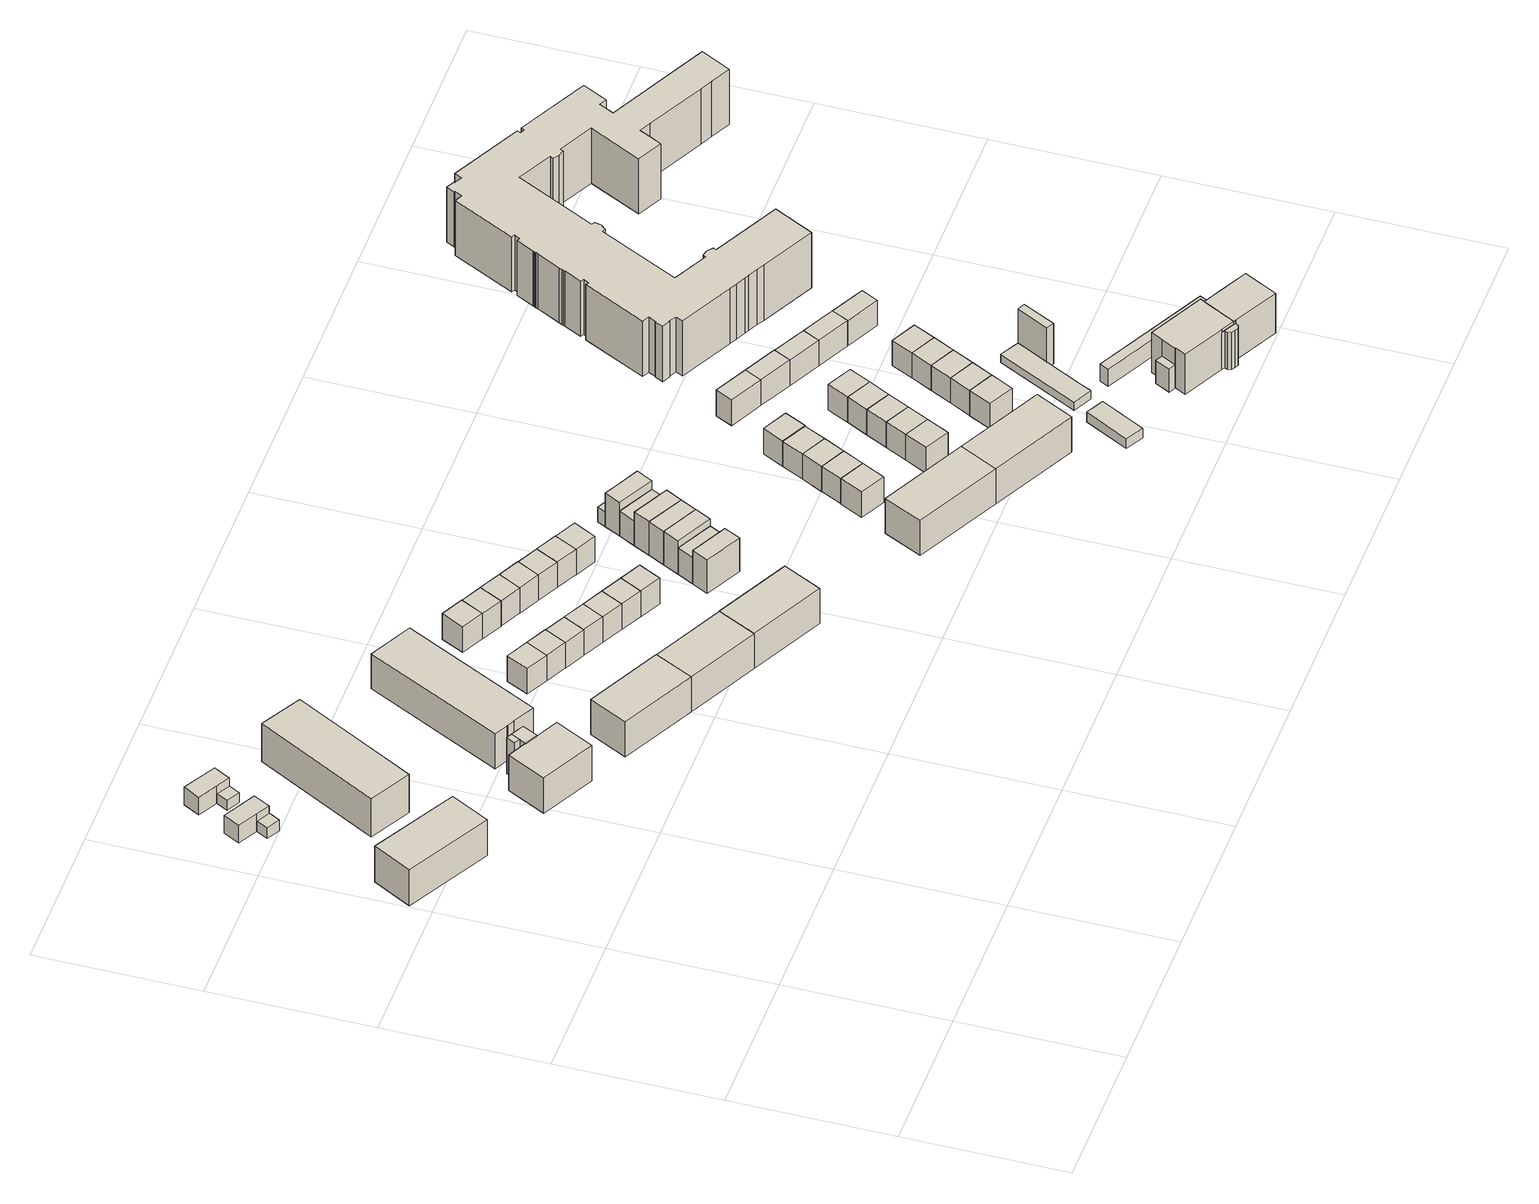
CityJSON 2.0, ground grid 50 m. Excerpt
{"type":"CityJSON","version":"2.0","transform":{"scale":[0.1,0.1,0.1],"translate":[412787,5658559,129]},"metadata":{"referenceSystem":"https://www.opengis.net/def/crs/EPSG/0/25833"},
"CityObjects":{
"building1":{"type":"Building","attributes":{"Dachtyp_tdc":"tdcPolyFlatRoof","Gemeindeschluessel":14612000,"Dachneigung":0,"QualitaetDacherkennung":53,"Geometrietyp2DReferenz":"3000","measuredHeight":13.11,"function":"31001_9998","roofType":"1000"},"geometry":[{"type":"Solid","lod":"1","boundaries":[[[[0,1,2,3]],[[4,5,6,7]],[[3,5,4,0]],[[2,6,5,3]],[[1,7,6,2]],[[0,4,7,1]]]]}]},
"building2":{"type":"Building","attributes":{"Gemeindeschluessel":14612000,"Geometrietyp2DReferenz":"3000","function":"31001_9998","roofType":"9999"},"children":["building2-1","building2-2"]},
"building2-1":{"type":"BuildingPart","attributes":{"Dachtyp_tdc":"tdcPolyFlatRoof","Dachneigung":0,"QualitaetDacherkennung":61,"Geometrietyp2DReferenz":"3000","measuredHeight":6.5,"roofType":"1000"},"parents":["building2"],"geometry":[{"type":"Solid","lod":"1","boundaries":[[[[8,9,10,11,12]],[[13,14,15,16,17]],[[12,14,13,8]],[[11,15,14,12]],[[10,16,15,11]],[[9,17,16,10]],[[8,13,17,9]]]]}]},
"building2-2":{"type":"BuildingPart","attributes":{"Dachtyp_tdc":"tdcPolyFlatRoof","Dachneigung":0,"QualitaetDacherkennung":12,"Geometrietyp2DReferenz":"3000","measuredHeight":3.88,"roofType":"1000"},"parents":["building2"],"geometry":[{"type":"Solid","lod":"1","boundaries":[[[[18,19,20,21]],[[14,22,23,15]],[[21,22,14,18]],[[20,23,22,21]],[[19,15,23,20]],[[18,14,15,19]]]]}]},
"building3":{"type":"Building","attributes":{"Gemeindeschluessel":14612000,"Geometrietyp2DReferenz":"3000","function":"31001_9998","roofType":"9999"},"children":["building3-1","building3-2"]},
"building3-1":{"type":"BuildingPart","attributes":{"Dachtyp_tdc":"tdcPolyFlatRoof","Dachneigung":0,"QualitaetDacherkennung":60,"Geometrietyp2DReferenz":"3000","measuredHeight":6.5,"roofType":"1000"},"parents":["building3"],"geometry":[{"type":"Solid","lod":"1","boundaries":[[[[24,25,26,27,28]],[[29,30,31,32,33]],[[28,30,29,24]],[[27,31,30,28]],[[26,32,31,27]],[[25,33,32,26]],[[24,29,33,25]]]]}]},
"building3-2":{"type":"BuildingPart","attributes":{"Dachtyp_tdc":"tdcPolyFlatRoof","Dachneigung":5.27,"QualitaetDacherkennung":50,"Geometrietyp2DReferenz":"3000","measuredHeight":3.77,"roofType":"2100"},"parents":["building3"],"geometry":[{"type":"Solid","lod":"1","boundaries":[[[[34,35,36,37]],[[38,39,31,30]],[[37,39,38,34]],[[36,31,39,37]],[[35,30,31,36]],[[34,38,30,35]]]]}]},
"building4":{"type":"Building","attributes":{"Dachtyp_tdc":"tdcGableRoof","Gemeindeschluessel":14612000,"Dachneigung":13.76,"QualitaetDacherkennung":7,"Geometrietyp2DReferenz":"3000","measuredHeight":15.7,"function":"31001_9998","roofType":"3100"},"geometry":[{"type":"Solid","lod":"1","boundaries":[[[[40,41,42,43]],[[44,45,46,47]],[[43,45,44,40]],[[42,46,45,43]],[[41,47,46,42]],[[40,44,47,41]]]]}]},
"building5":{"type":"Building","attributes":{"Gemeindeschluessel":14612000,"Geometrietyp2DReferenz":"3000","function":"31001_9998","roofType":"9999"},"children":["building5-1","building5-2","building5-3","building5-4","building5-5"]},
"building5-1":{"type":"BuildingPart","attributes":{"Dachtyp_tdc":"tdcPolyFlatRoof","Dachneigung":0,"QualitaetDacherkennung":54,"Geometrietyp2DReferenz":"3000","measuredHeight":12.86,"roofType":"1000"},"parents":["building5"],"geometry":[{"type":"Solid","lod":"1","boundaries":[[[[48,49,50,51,52,53,54,55]],[[56,57,58,59,60,61,62,63]],[[55,57,56,48]],[[54,58,57,55]],[[53,59,58,54]],[[52,60,59,53]],[[51,61,60,52]],[[50,62,61,51]],[[49,63,62,50]],[[48,56,63,49]]]]}]},
"building5-2":{"type":"BuildingPart","attributes":{"Dachtyp_tdc":"tdcPolyFlatRoof","Dachneigung":0,"QualitaetDacherkennung":60,"Geometrietyp2DReferenz":"3000","measuredHeight":13.35,"roofType":"1000"},"parents":["building5"],"geometry":[{"type":"Solid","lod":"1","boundaries":[[[[64,65,66,67,68,69,70]],[[71,72,73,74,75,76,77]],[[70,72,71,64]],[[69,73,72,70]],[[68,74,73,69]],[[67,75,74,68]],[[66,76,75,67]],[[65,77,76,66]],[[64,71,77,65]]]]}]},
"building5-3":{"type":"BuildingPart","attributes":{"Dachtyp_tdc":"tdcPolyFlatRoof","Dachneigung":0,"QualitaetDacherkennung":56,"Geometrietyp2DReferenz":"3000","measuredHeight":3.55,"roofType":"1000"},"parents":["building5"],"geometry":[{"type":"Solid","lod":"1","boundaries":[[[[78,79,80,81,82]],[[71,77,57,56,63]],[[82,77,71,78]],[[81,57,77,82]],[[80,56,57,81]],[[79,63,56,80]],[[78,71,63,79]]]]}]},
"building5-4":{"type":"BuildingPart","attributes":{"Dachtyp_tdc":"tdcPolyFlatRoof","Dachneigung":0,"QualitaetDacherkennung":74,"Geometrietyp2DReferenz":"3000","measuredHeight":13.12,"roofType":"1000"},"parents":["building5"],"geometry":[{"type":"Solid","lod":"1","boundaries":[[[[83,84,85,86,87,88,89]],[[90,91,74,73,72,92,93]],[[89,91,90,83]],[[88,74,91,89]],[[87,73,74,88]],[[86,72,73,87]],[[85,92,72,86]],[[84,93,92,85]],[[83,90,93,84]]]]}]},
"building5-5":{"type":"BuildingPart","attributes":{"Dachtyp_tdc":"tdcPolyFlatRoof","Dachneigung":0,"QualitaetDacherkennung":80,"Geometrietyp2DReferenz":"3000","measuredHeight":13.38,"roofType":"1000"},"parents":["building5"],"geometry":[{"type":"Solid","lod":"1","boundaries":[[[[67,66,94,95]],[[75,96,97,76]],[[95,96,75,67]],[[94,97,96,95]],[[66,76,97,94]],[[67,75,76,66]]]]}]},
"building6":{"type":"Building","attributes":{"Dachtyp_tdc":"tdcPolyFlatRoof","Gemeindeschluessel":14612000,"Dachneigung":0,"QualitaetDacherkennung":64,"Geometrietyp2DReferenz":"3000","measuredHeight":12.89,"function":"31001_9998","roofType":"1000"},"geometry":[{"type":"Solid","lod":"1","boundaries":[[[[98,99,100,101]],[[102,103,104,105]],[[101,103,102,98]],[[100,104,103,101]],[[99,105,104,100]],[[98,102,105,99]]]]}]},
"building7":{"type":"Building","attributes":{"Dachtyp_tdc":"tdcPolyFlatRoof","Gemeindeschluessel":14612000,"Dachneigung":0,"QualitaetDacherkennung":37,"Geometrietyp2DReferenz":"3000","measuredHeight":9.38,"function":"31001_9998","roofType":"1000"},"geometry":[{"type":"Solid","lod":"1","boundaries":[[[[106,107,108,109]],[[110,111,112,113]],[[109,111,110,106]],[[108,112,111,109]],[[107,113,112,108]],[[106,110,113,107]]]]}]},
"building8":{"type":"Building","attributes":{"Dachtyp_tdc":"tdcPolyFlatRoof","Gemeindeschluessel":14612000,"Dachneigung":0,"QualitaetDacherkennung":64,"Geometrietyp2DReferenz":"3000","measuredHeight":12.85,"function":"31001_9998","roofType":"1000"},"geometry":[{"type":"Solid","lod":"1","boundaries":[[[[114,115,116,117]],[[118,119,103,102]],[[117,119,118,114]],[[116,103,119,117]],[[115,102,103,116]],[[114,118,102,115]]]]}]},
"building9":{"type":"Building","attributes":{"Dachtyp_tdc":"tdcPolyFlatRoof","Gemeindeschluessel":14612000,"Dachneigung":0,"QualitaetDacherkennung":50,"Geometrietyp2DReferenz":"3000","measuredHeight":9.39,"function":"31001_9998","roofType":"1000"},"geometry":[{"type":"Solid","lod":"1","boundaries":[[[[120,106,109,121]],[[122,123,111,110]],[[121,123,122,120]],[[109,111,123,121]],[[106,110,111,109]],[[120,122,110,106]]]]}]},
"building10":{"type":"Building","attributes":{"Dachtyp_tdc":"tdcPolyFlatRoof","Gemeindeschluessel":14612000,"Dachneigung":0,"QualitaetDacherkennung":51,"Geometrietyp2DReferenz":"3000","measuredHeight":9.4,"function":"31001_9998","roofType":"1000"},"geometry":[{"type":"Solid","lod":"1","boundaries":[[[[124,125,126,127]],[[128,129,130,131]],[[127,129,128,124]],[[126,130,129,127]],[[125,131,130,126]],[[124,128,131,125]]]]}]},
"building11":{"type":"Building","attributes":{"Dachtyp_tdc":"tdcPolyFlatRoof","Gemeindeschluessel":14612000,"Dachneigung":0,"QualitaetDacherkennung":52,"Geometrietyp2DReferenz":"3000","measuredHeight":9.42,"function":"31001_9998","roofType":"1000"},"geometry":[{"type":"Solid","lod":"1","boundaries":[[[[132,133,134,135]],[[136,137,129,128]],[[135,137,136,132]],[[134,129,137,135]],[[133,128,129,134]],[[132,136,128,133]]]]}]},
"building12":{"type":"Building","attributes":{"Dachtyp_tdc":"tdcPolyFlatRoof","Gemeindeschluessel":14612000,"Dachneigung":0,"QualitaetDacherkennung":40,"Geometrietyp2DReferenz":"3000","measuredHeight":9.39,"function":"31001_9998","roofType":"1000"},"geometry":[{"type":"Solid","lod":"1","boundaries":[[[[138,139,140,141]],[[142,143,144,145]],[[141,143,142,138]],[[140,144,143,141]],[[139,145,144,140]],[[138,142,145,139]]]]}]},
"building13":{"type":"Building","attributes":{"Dachtyp_tdc":"tdcPolyFlatRoof","Gemeindeschluessel":14612000,"Dachneigung":0,"QualitaetDacherkennung":63,"Geometrietyp2DReferenz":"3000","measuredHeight":12.91,"function":"31001_9998","roofType":"1000"},"geometry":[{"type":"Solid","lod":"1","boundaries":[[[[146,147,148,149]],[[150,151,119,118]],[[149,151,150,146]],[[148,119,151,149]],[[147,118,119,148]],[[146,150,118,147]]]]}]},
"building14":{"type":"Building","attributes":{"Dachtyp_tdc":"tdcPolyFlatRoof","Gemeindeschluessel":14612000,"Dachneigung":0,"QualitaetDacherkennung":53,"Geometrietyp2DReferenz":"3000","measuredHeight":9.39,"function":"31001_9998","roofType":"1000"},"geometry":[{"type":"Solid","lod":"1","boundaries":[[[[152,132,135,153]],[[154,155,156,157]],[[153,155,154,152]],[[135,156,155,153]],[[132,157,156,135]],[[152,154,157,132]]]]}]},
"building15":{"type":"Building","attributes":{"Dachtyp_tdc":"tdcPolyFlatRoof","Gemeindeschluessel":14612000,"Dachneigung":0,"QualitaetDacherkennung":46,"Geometrietyp2DReferenz":"3000","measuredHeight":9.3,"function":"31001_9998","roofType":"1000"},"geometry":[{"type":"Solid","lod":"1","boundaries":[[[[158,159,160,161]],[[162,163,143,142]],[[161,163,162,158]],[[160,143,163,161]],[[159,142,143,160]],[[158,162,142,159]]]]}]},
"building16":{"type":"Building","attributes":{"Dachtyp_tdc":"tdcPolyFlatRoof","Gemeindeschluessel":14612000,"Dachneigung":0,"QualitaetDacherkennung":50,"Geometrietyp2DReferenz":"3000","measuredHeight":9.36,"function":"31001_9998","roofType":"1000"},"geometry":[{"type":"Solid","lod":"1","boundaries":[[[[164,152,153,165]],[[166,167,155,154]],[[165,167,166,164]],[[153,155,167,165]],[[152,154,155,153]],[[164,166,154,152]]]]}]},
"building17":{"type":"Building","attributes":{"Dachtyp_tdc":"tdcPolyFlatRoof","Gemeindeschluessel":14612000,"Dachneigung":0,"QualitaetDacherkennung":46,"Geometrietyp2DReferenz":"3000","measuredHeight":9.37,"function":"31001_9998","roofType":"1000"},"geometry":[{"type":"Solid","lod":"1","boundaries":[[[[168,169,170,171]],[[172,173,174,175]],[[171,173,172,168]],[[170,174,173,171]],[[169,175,174,170]],[[168,172,175,169]]]]}]},
"building18":{"type":"Building","attributes":{"Dachtyp_tdc":"tdcPolyFlatRoof","Gemeindeschluessel":14612000,"Dachneigung":0,"QualitaetDacherkennung":43,"Geometrietyp2DReferenz":"3000","measuredHeight":9.43,"function":"31001_9998","roofType":"1000"},"geometry":[{"type":"Solid","lod":"1","boundaries":[[[[176,164,165,177]],[[178,179,180,181]],[[177,179,178,176]],[[165,180,179,177]],[[164,181,180,165]],[[176,178,181,164]]]]}]},
"building19":{"type":"Building","attributes":{"Dachtyp_tdc":"tdcPolyFlatRoof","Gemeindeschluessel":14612000,"Dachneigung":0,"QualitaetDacherkennung":47,"Geometrietyp2DReferenz":"3000","measuredHeight":9.39,"function":"31001_9998","roofType":"1000"},"geometry":[{"type":"Solid","lod":"1","boundaries":[[[[182,168,171,183]],[[184,185,186,187]],[[183,185,184,182]],[[171,186,185,183]],[[168,187,186,171]],[[182,184,187,168]]]]}]},
"building20":{"type":"Building","attributes":{"Dachtyp_tdc":"tdcPolyFlatRoof","Gemeindeschluessel":14612000,"Dachneigung":0,"QualitaetDacherkennung":45,"Geometrietyp2DReferenz":"3000","measuredHeight":9.28,"function":"31001_9998","roofType":"1000"},"geometry":[{"type":"Solid","lod":"1","boundaries":[[[[188,189,190,191]],[[192,193,185,184]],[[191,193,192,188]],[[190,185,193,191]],[[189,184,185,190]],[[188,192,184,189]]]]}]},
"building21":{"type":"Building","attributes":{"Dachtyp_tdc":"tdcPolyFlatRoof","Gemeindeschluessel":14612000,"Dachneigung":4.29,"QualitaetDacherkennung":54,"Geometrietyp2DReferenz":"3000","measuredHeight":12.58,"function":"31001_9998","roofType":"2100"},"geometry":[{"type":"Solid","lod":"1","boundaries":[[[[194,195,196,197]],[[198,199,200,201]],[[197,199,198,194]],[[196,200,199,197]],[[195,201,200,196]],[[194,198,201,195]]]]}]},
"building22":{"type":"Building","attributes":{"Dachtyp_tdc":"tdcPolyFlatRoof","Gemeindeschluessel":14612000,"Dachneigung":0,"QualitaetDacherkennung":51,"Geometrietyp2DReferenz":"3000","measuredHeight":9.34,"function":"31001_9998","roofType":"1000"},"geometry":[{"type":"Solid","lod":"1","boundaries":[[[[202,203,204,205]],[[206,207,208,209]],[[205,207,206,202]],[[204,208,207,205]],[[203,209,208,204]],[[202,206,209,203]]]]}]},
"building23":{"type":"Building","attributes":{"Dachtyp_tdc":"tdcGableRoof","Gemeindeschluessel":14612000,"Dachneigung":58.27,"QualitaetDacherkennung":23,"Geometrietyp2DReferenz":"3000","measuredHeight":12.79,"function":"31001_9998","roofType":"3100"},"geometry":[{"type":"Solid","lod":"1","boundaries":[[[[210,211,212,213]],[[214,215,216,217]],[[213,215,214,210]],[[212,216,215,213]],[[211,217,216,212]],[[210,214,217,211]]]]}]},
"building24":{"type":"Building","attributes":{"Dachtyp_tdc":"tdcPolyFlatRoof","Gemeindeschluessel":14612000,"Dachneigung":2.99,"QualitaetDacherkennung":43,"Geometrietyp2DReferenz":"3000","measuredHeight":9.64,"function":"31001_9998","roofType":"2100"},"geometry":[{"type":"Solid","lod":"1","boundaries":[[[[218,219,220,221]],[[222,223,224,225]],[[221,223,222,218]],[[220,224,223,221]],[[219,225,224,220]],[[218,222,225,219]]]]}]},
"building25":{"type":"Building","attributes":{"Dachtyp_tdc":"tdcPolyFlatRoof","Gemeindeschluessel":14612000,"Dachneigung":0,"QualitaetDacherkennung":31,"Geometrietyp2DReferenz":"3000","measuredHeight":12.28,"function":"31001_9998","roofType":"1000"},"geometry":[{"type":"Solid","lod":"1","boundaries":[[[[226,227,228,229]],[[230,217,216,231]],[[229,217,230,226]],[[228,216,217,229]],[[227,231,216,228]],[[226,230,231,227]]]]}]},
"building26":{"type":"Building","attributes":{"Dachtyp_tdc":"tdcPolyFlatRoof","Gemeindeschluessel":14612000,"Dachneigung":0,"QualitaetDacherkennung":50,"Geometrietyp2DReferenz":"3000","measuredHeight":12.31,"function":"31001_9998","roofType":"1000"},"geometry":[{"type":"Solid","lod":"1","boundaries":[[[[232,233,227,226]],[[234,230,231,235]],[[226,230,234,232]],[[227,231,230,226]],[[233,235,231,227]],[[232,234,235,233]]]]}]},
"building27":{"type":"Building","attributes":{"Dachtyp_tdc":"tdcPolyFlatRoof","Gemeindeschluessel":14612000,"Dachneigung":0,"QualitaetDacherkennung":34,"Geometrietyp2DReferenz":"3000","measuredHeight":12.39,"function":"31001_9998","roofType":"1000"},"geometry":[{"type":"Solid","lod":"1","boundaries":[[[[236,237,238,239]],[[240,234,235,241]],[[239,234,240,236]],[[238,235,234,239]],[[237,241,235,238]],[[236,240,241,237]]]]}]},
"building28":{"type":"Building","attributes":{"Dachtyp_tdc":"tdcHipRoof","Gemeindeschluessel":14612000,"Dachneigung":64.22,"QualitaetDacherkennung":22,"Geometrietyp2DReferenz":"3000","measuredHeight":12.96,"function":"31001_9998","roofType":"3200"},"geometry":[{"type":"Solid","lod":"1","boundaries":[[[[242,243,244,245]],[[240,241,246,247]],[[245,241,240,242]],[[244,246,241,245]],[[243,247,246,244]],[[242,240,247,243]]]]}]},
"building29":{"type":"Building","attributes":{"Gemeindeschluessel":14612000,"Geometrietyp2DReferenz":"3000","function":"31001_9998","roofType":"9999"},"children":["building29-1","building29-2"]},
"building29-1":{"type":"BuildingPart","attributes":{"Dachtyp_tdc":"tdcPolyFlatRoof","Dachneigung":4.49,"QualitaetDacherkennung":57,"Geometrietyp2DReferenz":"3000","measuredHeight":12.61,"roofType":"2100"},"parents":["building29"],"geometry":[{"type":"Solid","lod":"1","boundaries":[[[[248,249,250,251,252]],[[246,253,254,255,247]],[[252,253,246,248]],[[251,254,253,252]],[[250,255,254,251]],[[249,247,255,250]],[[248,246,247,249]]]]}]},
"building29-2":{"type":"BuildingPart","attributes":{"Dachtyp_tdc":"tdcGableRoof","Dachneigung":18.9,"QualitaetDacherkennung":33,"Geometrietyp2DReferenz":"3000","measuredHeight":6.35,"roofType":"3100"},"parents":["building29"],"geometry":[{"type":"Solid","lod":"1","boundaries":[[[[256,257,258,259]],[[253,260,261,254]],[[259,260,253,256]],[[258,261,260,259]],[[257,254,261,258]],[[256,253,254,257]]]]}]},
"building30":{"type":"Building","attributes":{"Dachtyp_tdc":"tdcPolyFlatRoof","Gemeindeschluessel":14612000,"Dachneigung":0,"QualitaetDacherkennung":75,"Geometrietyp2DReferenz":"3000","measuredHeight":12.89,"function":"31001_9998","roofType":"1000"},"geometry":[{"type":"Solid","lod":"1","boundaries":[[[[262,263,264,265]],[[266,267,268,269]],[[265,267,266,262]],[[264,268,267,265]],[[263,269,268,264]],[[262,266,269,263]]]]}]},
"building31":{"type":"Building","attributes":{"Dachtyp_tdc":"tdcPolyFlatRoof","Gemeindeschluessel":14612000,"Dachneigung":0,"QualitaetDacherkennung":45,"Geometrietyp2DReferenz":"3000","measuredHeight":9.41,"function":"31001_9998","roofType":"1000"},"geometry":[{"type":"Solid","lod":"1","boundaries":[[[[270,271,272,273]],[[274,275,276,277]],[[273,275,274,270]],[[272,276,275,273]],[[271,277,276,272]],[[270,274,277,271]]]]}]},
"building32":{"type":"Building","attributes":{"Dachtyp_tdc":"tdcPolyFlatRoof","Gemeindeschluessel":14612000,"Dachneigung":0,"QualitaetDacherkennung":50,"Geometrietyp2DReferenz":"3000","measuredHeight":9.24,"function":"31001_9998","roofType":"1000"},"geometry":[{"type":"Solid","lod":"1","boundaries":[[[[278,279,271,270]],[[280,281,282,283]],[[270,281,280,278]],[[271,282,281,270]],[[279,283,282,271]],[[278,280,283,279]]]]}]},
"building33":{"type":"Building","attributes":{"Dachtyp_tdc":"tdcPolyFlatRoof","Gemeindeschluessel":14612000,"Dachneigung":0,"QualitaetDacherkennung":49,"Geometrietyp2DReferenz":"3000","measuredHeight":9.34,"function":"31001_9998","roofType":"1000"},"geometry":[{"type":"Solid","lod":"1","boundaries":[[[[284,285,279,278]],[[286,287,288,289]],[[278,287,286,284]],[[279,288,287,278]],[[285,289,288,279]],[[284,286,289,285]]]]}]},
"building34":{"type":"Building","attributes":{"Dachtyp_tdc":"tdcPolyFlatRoof","Gemeindeschluessel":14612000,"Dachneigung":0,"QualitaetDacherkennung":47,"Geometrietyp2DReferenz":"3000","measuredHeight":9.35,"function":"31001_9998","roofType":"1000"},"geometry":[{"type":"Solid","lod":"1","boundaries":[[[[290,291,285,284]],[[292,286,289,293]],[[284,286,292,290]],[[285,289,286,284]],[[291,293,289,285]],[[290,292,293,291]]]]}]},
"building35":{"type":"Building","attributes":{"Dachtyp_tdc":"tdcPolyFlatRoof","Gemeindeschluessel":14612000,"Dachneigung":0,"QualitaetDacherkennung":71,"Geometrietyp2DReferenz":"3000","measuredHeight":12.89,"function":"31001_9998","roofType":"1000"},"geometry":[{"type":"Solid","lod":"1","boundaries":[[[[294,262,265,295]],[[296,297,267,266]],[[295,297,296,294]],[[265,267,297,295]],[[262,266,267,265]],[[294,296,266,262]]]]}]},
"building36":{"type":"Building","attributes":{"Dachtyp_tdc":"tdcPolyFlatRoof","Gemeindeschluessel":14612000,"Dachneigung":0,"QualitaetDacherkennung":47,"Geometrietyp2DReferenz":"3000","measuredHeight":9.44,"function":"31001_9998","roofType":"1000"},"geometry":[{"type":"Solid","lod":"1","boundaries":[[[[298,299,300,301]],[[302,303,304,305]],[[301,303,302,298]],[[300,304,303,301]],[[299,305,304,300]],[[298,302,305,299]]]]}]},
"building37":{"type":"Building","attributes":{"Dachtyp_tdc":"tdcPolyFlatRoof","Gemeindeschluessel":14612000,"Dachneigung":2.86,"QualitaetDacherkennung":45,"Geometrietyp2DReferenz":"3000","measuredHeight":9.7,"function":"31001_9998","roofType":"2100"},"geometry":[{"type":"Solid","lod":"1","boundaries":[[[[306,307,308,309]],[[292,293,310,311]],[[309,293,292,306]],[[308,310,293,309]],[[307,311,310,308]],[[306,292,311,307]]]]}]},
"building38":{"type":"Building","attributes":{"Dachtyp_tdc":"tdcPolyFlatRoof","Gemeindeschluessel":14612000,"Dachneigung":0,"QualitaetDacherkennung":49,"Geometrietyp2DReferenz":"3000","measuredHeight":9.37,"function":"31001_9998","roofType":"1000"},"geometry":[{"type":"Solid","lod":"1","boundaries":[[[[312,313,299,298]],[[314,302,305,315]],[[298,302,314,312]],[[299,305,302,298]],[[313,315,305,299]],[[312,314,315,313]]]]}]},
"building39":{"type":"Building","attributes":{"Dachtyp_tdc":"tdcPolyFlatRoof","Gemeindeschluessel":14612000,"Dachneigung":2.81,"QualitaetDacherkennung":53,"Geometrietyp2DReferenz":"3000","measuredHeight":9.51,"function":"31001_9998","roofType":"2100"},"geometry":[{"type":"Solid","lod":"1","boundaries":[[[[316,317,313,312]],[[318,319,320,321]],[[312,319,318,316]],[[313,320,319,312]],[[317,321,320,313]],[[316,318,321,317]]]]}]},
"building40":{"type":"Building","attributes":{"Dachtyp_tdc":"tdcPolyFlatRoof","Gemeindeschluessel":14612000,"Dachneigung":3.16,"QualitaetDacherkennung":84,"Geometrietyp2DReferenz":"3000","measuredHeight":3.71,"function":"31001_9998","roofType":"2100"},"geometry":[{"type":"Solid","lod":"1","boundaries":[[[[322,323,324,325]],[[326,327,328,329]],[[325,327,326,322]],[[324,328,327,325]],[[323,329,328,324]],[[322,326,329,323]]]]}]},
"building41":{"type":"Building","attributes":{"Dachtyp_tdc":"tdcPolyFlatRoof","Gemeindeschluessel":14612000,"Dachneigung":0,"QualitaetDacherkennung":49,"Geometrietyp2DReferenz":"3000","measuredHeight":9.36,"function":"31001_9998","roofType":"1000"},"geometry":[{"type":"Solid","lod":"1","boundaries":[[[[330,331,317,316]],[[332,318,321,333]],[[316,318,332,330]],[[317,321,318,316]],[[331,333,321,317]],[[330,332,333,331]]]]}]},
"building42":{"type":"Building","attributes":{"Dachtyp_tdc":"tdcPolyFlatRoof","Gemeindeschluessel":14612000,"Dachneigung":0,"QualitaetDacherkennung":48,"Geometrietyp2DReferenz":"3000","measuredHeight":9.39,"function":"31001_9998","roofType":"1000"},"geometry":[{"type":"Solid","lod":"1","boundaries":[[[[334,335,336,337]],[[338,339,340,341]],[[337,339,338,334]],[[336,340,339,337]],[[335,341,340,336]],[[334,338,341,335]]]]}]},
"building43":{"type":"Building","attributes":{"Dachtyp_tdc":"tdcPolyFlatRoof","Gemeindeschluessel":14612000,"Dachneigung":0,"QualitaetDacherkennung":58,"Geometrietyp2DReferenz":"3000","measuredHeight":9.55,"function":"31001_9998","roofType":"1000"},"geometry":[{"type":"Solid","lod":"1","boundaries":[[[[342,343,344,345]],[[346,347,348,349]],[[345,347,346,342]],[[344,348,347,345]],[[343,349,348,344]],[[342,346,349,343]]]]}]},
"building44":{"type":"Building","attributes":{"Dachtyp_tdc":"tdcPolyFlatRoof","Gemeindeschluessel":14612000,"Dachneigung":0,"QualitaetDacherkennung":49,"Geometrietyp2DReferenz":"3000","measuredHeight":9.39,"function":"31001_9998","roofType":"1000"},"geometry":[{"type":"Solid","lod":"1","boundaries":[[[[350,351,331,330]],[[352,353,354,355]],[[330,353,352,350]],[[331,354,353,330]],[[351,355,354,331]],[[350,352,355,351]]]]}]},
"building45":{"type":"Building","attributes":{"Dachtyp_tdc":"tdcPolyFlatRoof","Gemeindeschluessel":14612000,"Dachneigung":0,"QualitaetDacherkennung":50,"Geometrietyp2DReferenz":"3000","measuredHeight":9.3,"function":"31001_9998","roofType":"1000"},"geometry":[{"type":"Solid","lod":"1","boundaries":[[[[356,357,335,334]],[[358,359,360,361]],[[334,359,358,356]],[[335,360,359,334]],[[357,361,360,335]],[[356,358,361,357]]]]}]},
"building46":{"type":"Building","attributes":{"Dachtyp_tdc":"tdcPolyFlatRoof","Gemeindeschluessel":14612000,"Dachneigung":0,"QualitaetDacherkennung":55,"Geometrietyp2DReferenz":"3000","measuredHeight":9.51,"function":"31001_9998","roofType":"1000"},"geometry":[{"type":"Solid","lod":"1","boundaries":[[[[362,342,345,363]],[[364,365,347,346]],[[363,365,364,362]],[[345,347,365,363]],[[342,346,347,345]],[[362,364,346,342]]]]}]},
"building47":{"type":"Building","attributes":{"Dachtyp_tdc":"tdcPolyFlatRoof","Gemeindeschluessel":14612000,"Dachneigung":0,"QualitaetDacherkennung":49,"Geometrietyp2DReferenz":"3000","measuredHeight":9.3,"function":"31001_9998","roofType":"1000"},"geometry":[{"type":"Solid","lod":"1","boundaries":[[[[366,367,357,356]],[[368,358,361,369]],[[356,358,368,366]],[[357,361,358,356]],[[367,369,361,357]],[[366,368,369,367]]]]}]},
"building48":{"type":"Building","attributes":{"Dachtyp_tdc":"tdcPolyFlatRoof","Gemeindeschluessel":14612000,"Dachneigung":0,"QualitaetDacherkennung":70,"Geometrietyp2DReferenz":"3000","measuredHeight":3.07,"function":"31001_9998","roofType":"1000"},"geometry":[{"type":"Solid","lod":"1","boundaries":[[[[370,371,372,373,374,375,376,377]],[[378,379,380,381,382,383,384,385]],[[377,379,378,370]],[[376,380,379,377]],[[375,381,380,376]],[[374,382,381,375]],[[373,383,382,374]],[[372,384,383,373]],[[371,385,384,372]],[[370,378,385,371]]]]}]},
"building49":{"type":"Building","attributes":{"Dachtyp_tdc":"tdcPolyFlatRoof","Gemeindeschluessel":14612000,"Dachneigung":0,"QualitaetDacherkennung":50,"Geometrietyp2DReferenz":"3000","measuredHeight":9.28,"function":"31001_9998","roofType":"1000"},"geometry":[{"type":"Solid","lod":"1","boundaries":[[[[386,387,367,366]],[[388,368,369,389]],[[366,368,388,386]],[[367,369,368,366]],[[387,389,369,367]],[[386,388,389,387]]]]}]},
"building50":{"type":"Building","attributes":{"Dachtyp_tdc":"tdcPolyFlatRoof","Gemeindeschluessel":14612000,"Dachneigung":0,"QualitaetDacherkennung":62,"Geometrietyp2DReferenz":"3000","measuredHeight":9.38,"function":"31001_9998","roofType":"1000"},"geometry":[{"type":"Solid","lod":"1","boundaries":[[[[390,391,392,393]],[[394,395,365,364]],[[393,395,394,390]],[[392,365,395,393]],[[391,364,365,392]],[[390,394,364,391]]]]}]},
"building51":{"type":"Building","attributes":{"Dachtyp_tdc":"tdcPolyFlatRoof","Gemeindeschluessel":14612000,"Dachneigung":0,"QualitaetDacherkennung":48,"Geometrietyp2DReferenz":"3000","measuredHeight":9.33,"function":"31001_9998","roofType":"1000"},"geometry":[{"type":"Solid","lod":"1","boundaries":[[[[396,397,387,386]],[[398,388,389,399]],[[386,388,398,396]],[[387,389,388,386]],[[397,399,389,387]],[[396,398,399,397]]]]}]},
"building52":{"type":"Building","attributes":{"Dachtyp_tdc":"tdcFreeFormRoof","Gemeindeschluessel":14612000,"Dachneigung":45.06,"QualitaetDacherkennung":8,"Geometrietyp2DReferenz":"3000","measuredHeight":15.59,"function":"31001_9998","roofType":"5000"},"geometry":[{"type":"Solid","lod":"1","boundaries":[[[[400,401,402,403]],[[404,405,406,407]],[[403,405,404,400]],[[402,406,405,403]],[[401,407,406,402]],[[400,404,407,401]]]]}]},
"building53":{"type":"Building","attributes":{"Dachtyp_tdc":"tdcPolyFlatRoof","Gemeindeschluessel":14612000,"Dachneigung":0,"QualitaetDacherkennung":62,"Geometrietyp2DReferenz":"3000","measuredHeight":9.37,"function":"31001_9998","roofType":"1000"},"geometry":[{"type":"Solid","lod":"1","boundaries":[[[[408,390,393,409]],[[410,411,395,394]],[[409,411,410,408]],[[393,395,411,409]],[[390,394,395,393]],[[408,410,394,390]]]]}]},
"building54":{"type":"Building","attributes":{"Gemeindeschluessel":14612000,"Geometrietyp2DReferenz":"3000","function":"31001_9998","roofType":"9999"},"children":["building54-1","building54-2","building54-3","building54-4","building54-5","building54-6"]},
"building54-1":{"type":"BuildingPart","attributes":{"Dachtyp_tdc":"tdcFreeFormRoof","Dachneigung":40.37,"QualitaetDacherkennung":70,"Geometrietyp2DReferenz":"3000","measuredHeight":14.99,"roofType":"5000"},"parents":["building54"],"geometry":[{"type":"Solid","lod":"1","boundaries":[[[[412,413,414,415,416,417,418,419,420,421]],[[422,423,424,425,426,427,428,429,430,431]],[[421,423,422,412]],[[420,424,423,421]],[[419,425,424,420]],[[418,426,425,419]],[[417,427,426,418]],[[416,428,427,417]],[[415,429,428,416]],[[414,430,429,415]],[[413,431,430,414]],[[412,422,431,413]]]]}]},
"building54-2":{"type":"BuildingPart","attributes":{"Dachtyp_tdc":"tdcHipAndGableRoof","Dachneigung":45.56,"QualitaetDacherkennung":69,"Geometrietyp2DReferenz":"3000","measuredHeight":17.72,"roofType":"5000"},"parents":["building54"],"geometry":[{"type":"Solid","lod":"1","boundaries":[[[[432,433,434,435,436,437,438,439,440,441]],[[442,443,444,445,446,447,448,426,449,450]],[[441,443,442,432]],[[440,444,443,441]],[[439,445,444,440]],[[438,446,445,439]],[[437,447,446,438]],[[436,448,447,437]],[[435,426,448,436]],[[434,449,426,435]],[[433,450,449,434]],[[432,442,450,433]]]]}]},
"building54-3":{"type":"BuildingPart","attributes":{"Dachtyp_tdc":"tdcPolyFlatRoof","Dachneigung":39.12,"QualitaetDacherkennung":50,"Geometrietyp2DReferenz":"3000","measuredHeight":12.95,"roofType":"2100"},"parents":["building54"],"geometry":[{"type":"Solid","lod":"1","boundaries":[[[[451,452,453,454]],[[443,455,456,444]],[[454,455,443,451]],[[453,456,455,454]],[[452,444,456,453]],[[451,443,444,452]]]]}]},
"building54-4":{"type":"BuildingPart","attributes":{"Dachtyp_tdc":"tdcHipAndGableRoof","Dachneigung":41.06,"QualitaetDacherkennung":72,"Geometrietyp2DReferenz":"3000","measuredHeight":17.77,"roofType":"5000"},"parents":["building54"],"geometry":[{"type":"Solid","lod":"1","boundaries":[[[[457,458,459,460,461,462,463,464,465,466,467]],[[468,449,424,423,469,470,471,472,473,474,450]],[[467,449,468,457]],[[466,424,449,467]],[[465,423,424,466]],[[464,469,423,465]],[[463,470,469,464]],[[462,471,470,463]],[[461,472,471,462]],[[460,473,472,461]],[[459,474,473,460]],[[458,450,474,459]],[[457,468,450,458]]]]}]},
"building54-5":{"type":"BuildingPart","attributes":{"Dachtyp_tdc":"tdcFreeFormRoof","Dachneigung":37.93,"QualitaetDacherkennung":11,"Geometrietyp2DReferenz":"3000","measuredHeight":9.13,"roofType":"5000"},"parents":["building54"],"geometry":[{"type":"Solid","lod":"1","boundaries":[[[[475,476,477,478]],[[445,479,480,446]],[[478,479,445,475]],[[477,480,479,478]],[[476,446,480,477]],[[475,445,446,476]]]]}]},
"building54-6":{"type":"BuildingPart","attributes":{"Dachtyp_tdc":"tdcFreeFormRoof","Dachneigung":33.71,"QualitaetDacherkennung":15,"Geometrietyp2DReferenz":"3000","measuredHeight":8.97,"roofType":"5000"},"parents":["building54"],"geometry":[{"type":"Solid","lod":"1","boundaries":[[[[481,482,483,484]],[[471,485,486,472]],[[484,485,471,481]],[[483,486,485,484]],[[482,472,486,483]],[[481,471,472,482]]]]}]},
"building55":{"type":"Building","attributes":{"Dachtyp_tdc":"tdcGableRoof","Gemeindeschluessel":14612000,"Dachneigung":14.64,"QualitaetDacherkennung":2,"Geometrietyp2DReferenz":"3000","measuredHeight":10.04,"function":"31001_9998","roofType":"3100"},"geometry":[{"type":"Solid","lod":"1","boundaries":[[[[487,488,489,490]],[[491,492,493,494]],[[490,492,491,487]],[[489,493,492,490]],[[488,494,493,489]],[[487,491,494,488]]]]}]},
"building56":{"type":"Building","attributes":{"Dachtyp_tdc":"tdcPolyFlatRoof","Gemeindeschluessel":14612000,"Dachneigung":0,"QualitaetDacherkennung":56,"Geometrietyp2DReferenz":"3000","measuredHeight":9.37,"function":"31001_9998","roofType":"1000"},"geometry":[{"type":"Solid","lod":"1","boundaries":[[[[495,496,497,498]],[[499,500,411,410]],[[498,500,499,495]],[[497,411,500,498]],[[496,410,411,497]],[[495,499,410,496]]]]}]},
"building57":{"type":"Building","attributes":{"Dachtyp_tdc":"tdcPolyFlatRoof","Gemeindeschluessel":14612000,"Dachneigung":0,"QualitaetDacherkennung":16,"Geometrietyp2DReferenz":"3000","measuredHeight":20.32,"function":"31001_2000","roofType":"1000"},"geometry":[{"type":"Solid","lod":"1","boundaries":[[[[501,502,503,504,505,506,507,508,509,510,511,512,513,514,515,516,517,518,519,520,521,522,523,524,525,526,527,528,529,530,531,532,533,534,535,536,537,538,539,540,541,542,543,544,545,546,547,548,549,550,551,552,553,554,555,556,557,558,559,560,561,562,563,564,565,566,567,568,569,570,571,572,573,574,575,576,577,578,579,580,581,582,583,584,585]],[[586,587,588,589,590,591,592,593,594,595,596,597,598,599,600,601,602,603,604,605,606,607,608,609,610,611,612,613,614,615,616,617,618,619,620,621,622,623,624,625,626,627,628,629,630,631,632,633,634,635,636,637,638,639,640,641,642,643,644,645,646,647,648,649,650,651,652,653,654,655,656,657,658,659,660,661,662,663,664,665,666,667,668,669,670]],[[585,587,586,501]],[[584,588,587,585]],[[583,589,588,584]],[[582,590,589,583]],[[581,591,590,582]],[[580,592,591,581]],[[579,593,592,580]],[[578,594,593,579]],[[577,595,594,578]],[[576,596,595,577]],[[575,597,596,576]],[[574,598,597,575]],[[573,599,598,574]],[[572,600,599,573]],[[571,601,600,572]],[[570,602,601,571]],[[569,603,602,570]],[[568,604,603,569]],[[567,605,604,568]],[[566,606,605,567]],[[565,607,606,566]],[[564,608,607,565]],[[563,609,608,564]],[[562,610,609,563]],[[561,611,610,562]],[[560,612,611,561]],[[559,613,612,560]],[[558,614,613,559]],[[557,615,614,558]],[[556,616,615,557]],[[555,617,616,556]],[[554,618,617,555]],[[553,619,618,554]],[[552,620,619,553]],[[551,621,620,552]],[[550,622,621,551]],[[549,623,622,550]],[[548,624,623,549]],[[547,625,624,548]],[[546,626,625,547]],[[545,627,626,546]],[[544,628,627,545]],[[543,629,628,544]],[[542,630,629,543]],[[541,631,630,542]],[[540,632,631,541]],[[539,633,632,540]],[[538,634,633,539]],[[537,635,634,538]],[[536,636,635,537]],[[535,637,636,536]],[[534,638,637,535]],[[533,639,638,534]],[[532,640,639,533]],[[531,641,640,532]],[[530,642,641,531]],[[529,643,642,530]],[[528,644,643,529]],[[527,645,644,528]],[[526,646,645,527]],[[525,647,646,526]],[[524,648,647,525]],[[523,649,648,524]],[[522,650,649,523]],[[521,651,650,522]],[[520,652,651,521]],[[519,653,652,520]],[[518,654,653,519]],[[517,655,654,518]],[[516,656,655,517]],[[515,657,656,516]],[[514,658,657,515]],[[513,659,658,514]],[[512,660,659,513]],[[511,661,660,512]],[[510,662,661,511]],[[509,663,662,510]],[[508,664,663,509]],[[507,665,664,508]],[[506,666,665,507]],[[505,667,666,506]],[[504,668,667,505]],[[503,669,668,504]],[[502,670,669,503]],[[501,586,670,502]]]]}]}
},
"vertices":[
[333,1545,137],[72,1688,137],[6,1568,137],[268,1425,137],[333,1545,6],[268,1425,6],[6,1568,6],[72,1688,6],
[238,2087,74],[136,2142,74],[109,2091,74],[169,2058,74],[211,2036,74],[238,2087,9],[211,2036,9],[169,2058,9],[109,2091,9],[136,2142,9],
[211,2036,48],[169,2058,48],[150,2022,48],[191,2000,48],[191,2000,9],[150,2022,9],
[316,2226,74],[215,2282,74],[187,2231,74],[247,2198,74],[288,2175,74],[316,2226,9],[288,2175,9],[247,2198,9],[187,2231,9],[215,2282,9],
[269,2140,45],[288,2175,45],[247,2198,45],[228,2162,45],[269,2140,9],[228,2162,9],
[243,1752,148],[371,1683,148],[577,2062,148],[450,2132,148],[243,1752,8],[450,2132,8],[577,2062,8],[371,1683,8],
[653,1488,140],[674,1477,140],[675,1478,140],[744,1443,140],[957,1866,140],[823,1934,140],[609,1510,140],[652,1488,140],[653,1488,12],[652,1488,12],[609,1510,12],[823,1934,12],[957,1866,12],[744,1443,12],[675,1478,12],[674,1477,12],
[658,1445,145],[636,1456,145],[618,1465,145],[604,1437,145],[594,1418,145],[594,1417,145],[634,1397,145],[658,1445,12],[634,1397,12],[594,1417,12],[594,1418,12],[604,1437,12],[618,1465,12],[636,1456,12],
[658,1445,47],[674,1477,47],[653,1488,47],[652,1488,47],[636,1456,47],
[474,1327,143],[642,1242,143],[703,1362,143],[634,1397,143],[594,1417,143],[594,1418,143],[535,1447,143],[474,1327,12],[535,1447,12],[703,1362,12],[642,1242,12],
[600,1474,145],[586,1446,145],[586,1446,12],[600,1474,12],
[1051,1185,144],[820,1301,144],[760,1183,144],[992,1066,144],[1051,1185,15],[992,1066,15],[760,1183,15],[820,1301,15],
[1030,1551,109],[961,1586,109],[927,1517,109],[995,1483,109],[1030,1551,15],[995,1483,15],[927,1517,15],[961,1586,15],
[1274,1073,143],[1051,1185,143],[992,1066,143],[1214,954,143],[1274,1073,15],[1214,954,15],
[1095,1518,109],[1061,1450,109],[1095,1518,15],[1061,1450,15],
[1161,1485,108],[1095,1518,108],[1061,1450,108],[1127,1417,108],[1161,1485,14],[1127,1417,14],[1061,1450,14],[1095,1518,14],
[1227,1451,109],[1161,1485,109],[1127,1417,109],[1193,1383,109],[1227,1451,14],[1193,1383,14],
[1142,1774,109],[1073,1808,109],[1038,1738,109],[1107,1703,109],[1142,1774,15],[1107,1703,15],[1038,1738,15],[1073,1808,15],
[1505,957,144],[1274,1073,144],[1214,954,144],[1445,838,144],[1505,957,15],[1445,838,15],
[1293,1418,109],[1259,1350,109],[1293,1418,15],[1259,1350,15],[1193,1383,15],[1227,1451,15],
[1208,1741,108],[1142,1774,108],[1107,1703,108],[1172,1670,108],[1208,1741,15],[1172,1670,15],
[1360,1384,109],[1325,1316,109],[1360,1384,15],[1325,1316,15],
[1274,1707,109],[1208,1741,109],[1172,1670,109],[1239,1637,109],[1274,1707,16],[1239,1637,16],[1172,1670,16],[1208,1741,16],
[1427,1351,109],[1392,1282,109],[1427,1351,14],[1392,1282,14],[1325,1316,14],[1360,1384,14],
[1340,1674,109],[1305,1604,109],[1340,1674,15],[1305,1604,15],[1239,1637,15],[1274,1707,15],
[1406,1641,108],[1340,1674,108],[1305,1604,108],[1371,1571,108],[1406,1641,15],[1371,1571,15],
[1610,1163,138],[1497,1220,138],[1472,1171,138],[1585,1113,138],[1610,1163,14],[1585,1113,14],[1472,1171,14],[1497,1220,14],
[1472,1608,109],[1406,1641,109],[1371,1571,109],[1437,1537,109],[1472,1608,16],[1437,1537,16],[1371,1571,16],[1406,1641,16],
[1610,1163,112],[1635,1213,112],[1523,1270,112],[1497,1220,112],[1610,1163,15],[1497,1220,15],[1523,1270,15],[1635,1213,15],
[1540,1574,108],[1472,1608,108],[1437,1537,108],[1504,1504,108],[1540,1574,14],[1504,1504,14],[1437,1537,14],[1472,1608,14],
[1661,1263,138],[1548,1320,138],[1523,1270,138],[1635,1213,138],[1661,1263,15],[1548,1320,15],
[1686,1313,138],[1574,1370,138],[1686,1313,15],[1574,1370,15],
[1712,1363,139],[1599,1420,139],[1574,1370,139],[1686,1313,139],[1712,1363,15],[1599,1420,15],
[1712,1363,107],[1737,1413,107],[1625,1470,107],[1599,1420,107],[1625,1470,15],[1737,1413,15],
[1625,1470,139],[1737,1413,139],[1763,1463,139],[1703,1493,139],[1650,1520,139],[1650,1520,15],[1703,1493,15],[1763,1463,15],
[1650,1520,69],[1703,1493,69],[1716,1519,69],[1663,1546,69],[1663,1546,15],[1716,1519,15],
[2123,644,143],[1856,778,143],[1797,659,143],[2063,525,143],[2123,644,14],[2063,525,14],[1797,659,14],[1856,778,14],
[2012,892,108],[1934,931,108],[1898,860,108],[1976,821,108],[2012,892,14],[1976,821,14],[1898,860,14],[1934,931,14],
[2045,957,108],[1966,996,108],[2045,957,16],[2012,892,16],[1934,931,16],[1966,996,16],
[2078,1023,108],[2000,1062,108],[2078,1023,15],[2045,957,15],[1966,996,15],[2000,1062,15],
[2111,1089,108],[2033,1129,108],[2111,1089,15],[2033,1129,15],
[2390,509,143],[2330,391,143],[2390,509,14],[2330,391,14],
[2239,777,108],[2161,816,108],[2126,746,108],[2204,707,108],[2239,777,14],[2204,707,14],[2126,746,14],[2161,816,14],
[2111,1089,110],[2144,1156,110],[2066,1195,110],[2033,1129,110],[2066,1195,15],[2144,1156,15],
[2272,843,108],[2194,882,108],[2272,843,14],[2194,882,14],
[2305,909,108],[2227,948,108],[2305,909,15],[2272,843,15],[2194,882,15],[2227,948,15],
[2447,223,46],[2520,361,46],[2465,390,46],[2392,253,46],[2447,223,10],[2392,253,10],[2465,390,10],[2520,361,10],
[2339,975,108],[2261,1014,108],[2339,975,15],[2261,1014,15],
[2466,663,108],[2388,702,108],[2353,632,108],[2431,593,108],[2466,663,14],[2431,593,14],[2353,632,14],[2388,702,14],
[2282,1315,109],[2179,1367,109],[2153,1314,109],[2256,1263,109],[2282,1315,14],[2256,1263,14],[2153,1314,14],[2179,1367,14],
[2372,1042,108],[2294,1081,108],[2372,1042,14],[2339,975,14],[2261,1014,14],[2294,1081,14],
[2499,729,108],[2421,768,108],[2499,729,15],[2466,663,15],[2388,702,15],[2421,768,15],
[2384,1264,109],[2358,1211,109],[2384,1264,14],[2358,1211,14],
[2533,795,108],[2455,834,108],[2533,795,15],[2455,834,15],
[2571,438,43],[2632,557,43],[2683,656,43],[2667,665,43],[2625,688,43],[2496,436,43],[2555,406,43],[2557,409,43],[2571,438,13],[2557,409,13],[2555,406,13],[2496,436,13],[2625,688,13],[2667,665,13],[2683,656,13],[2632,557,13],
[2566,861,108],[2488,900,108],[2566,861,15],[2488,900,15],
[2486,1212,108],[2384,1264,108],[2358,1211,108],[2460,1160,108],[2486,1212,14],[2460,1160,14],
[2599,928,108],[2521,967,108],[2599,928,15],[2521,967,15],
[2632,557,169],[2655,545,169],[2706,646,169],[2683,656,169],[2632,557,20],[2683,656,20],[2706,646,20],[2655,545,20],
[2588,1161,108],[2562,1109,108],[2588,1161,14],[2562,1109,14],
[2798,97,140],[2794,87,140],[2797,76,140],[2808,70,140],[2818,65,140],[2831,69,140],[2836,78,140],[2817,88,140],[2788,103,140],[2788,102,140],[2798,97,4],[2788,102,4],[2788,103,4],[2817,88,4],[2836,78,4],[2831,69,4],[2818,65,4],[2808,70,4],[2797,76,4],[2794,87,4],
[2910,171,150],[2885,184,150],[2830,81,150],[2836,78,150],[2836,79,150],[2977,7,150],[2995,42,150],[3018,87,150],[3030,110,150],[2947,152,150],[2910,171,4],[2947,152,4],[3030,110,4],[3018,87,4],[2995,42,4],[2977,7,4],[2836,79,4],[2830,81,4],[2885,184,4],
[2947,152,128],[3030,110,128],[3036,122,128],[2953,164,128],[2953,164,4],[3036,122,4],
[2859,135,151],[2885,184,151],[2891,196,151],[2719,283,151],[2701,247,151],[2677,201,151],[2678,201,151],[2660,168,151],[2788,102,151],[2788,103,151],[2830,81,151],[2859,135,4],[2660,168,4],[2678,201,4],[2677,201,4],[2701,247,4],[2719,283,4],[2891,196,4],
[3018,87,91],[2995,42,91],[3017,31,91],[3040,76,91],[3040,76,4],[3017,31,4],
[2677,201,90],[2701,247,90],[2679,258,90],[2656,212,90],[2656,212,4],[2679,258,4],
[2985,226,74],[2635,405,74],[2621,377,74],[2971,198,74],[2985,226,11],[2971,198,11],[2621,377,11],[2635,405,11],
[2693,1108,107],[2588,1161,107],[2562,1109,107],[2667,1056,107],[2693,1108,14],[2667,1056,14],
[3386,1786,216],[3070,1944,216],[3075,1954,216],[3084,1971,216],[3093,1990,216],[3116,1978,216],[3155,2055,216],[2939,2165,216],[2935,2166,216],[2930,2156,216],[2916,2162,216],[2921,2173,216],[2701,2284,216],[2690,2261,216],[2666,2273,216],[2667,2275,216],[2642,2288,216],[2629,2262,216],[2631,2261,216],[2618,2238,216],[2596,2249,216],[2499,2056,216],[2509,2051,216],[2500,2033,216],[2490,2038,216],[2462,1983,216],[2460,1979,216],[2458,1976,216],[2457,1973,216],[2454,1966,216],[2417,1893,216],[2412,1883,216],[2410,1878,216],[2408,1874,216],[2381,1821,216],[2391,1815,216],[2382,1797,216],[2372,1803,216],[2274,1609,216],[2296,1598,216],[2285,1574,216],[2283,1575,216],[2270,1550,216],[2296,1537,216],[2297,1539,216],[2320,1527,216],[2309,1504,216],[2477,1420,216],[2500,1409,216],[2530,1394,216],[2543,1387,216],[2573,1372,216],[2596,1360,216],[2763,1276,216],[2826,1399,216],[2616,1505,216],[2621,1514,216],[2605,1528,216],[2586,1532,216],[2581,1523,216],[2472,1578,216],[2596,1826,216],[2606,1821,216],[2620,1837,216],[2624,1857,216],[2615,1862,216],[2739,2110,216],[2848,2055,216],[2843,2045,216],[2859,2032,216],[2879,2027,216],[2884,2037,216],[2993,1982,216],[2911,1820,216],[2988,1781,216],[2991,1786,216],[3002,1808,216],[3006,1816,216],[3010,1824,216],[3014,1832,216],[3023,1851,216],[3059,1833,216],[3238,1743,216],[3276,1724,216],[3338,1693,216],[3386,1786,13],[3338,1693,13],[3276,1724,13],[3238,1743,13],[3059,1833,13],[3023,1851,13],[3014,1832,13],[3010,1824,13],[3006,1816,13],[3002,1808,13],[2991,1786,13],[2988,1781,13],[2911,1820,13],[2993,1982,13],[2884,2037,13],[2879,2027,13],[2859,2032,13],[2843,2045,13],[2848,2055,13],[2739,2110,13],[2615,1862,13],[2624,1857,13],[2620,1837,13],[2606,1821,13],[2596,1826,13],[2472,1578,13],[2581,1523,13],[2586,1532,13],[2605,1528,13],[2621,1514,13],[2616,1505,13],[2826,1399,13],[2763,1276,13],[2596,1360,13],[2573,1372,13],[2543,1387,13],[2530,1394,13],[2500,1409,13],[2477,1420,13],[2309,1504,13],[2320,1527,13],[2297,1539,13],[2296,1537,13],[2270,1550,13],[2283,1575,13],[2285,1574,13],[2296,1598,13],[2274,1609,13],[2372,1803,13],[2382,1797,13],[2391,1815,13],[2381,1821,13],[2408,1874,13],[2410,1878,13],[2412,1883,13],[2417,1893,13],[2454,1966,13],[2457,1973,13],[2458,1976,13],[2460,1979,13],[2462,1983,13],[2490,2038,13],[2500,2033,13],[2509,2051,13],[2499,2056,13],[2596,2249,13],[2618,2238,13],[2631,2261,13],[2629,2262,13],[2642,2288,13],[2667,2275,13],[2666,2273,13],[2690,2261,13],[2701,2284,13],[2921,2173,13],[2916,2162,13],[2930,2156,13],[2935,2166,13],[2939,2165,13],[3155,2055,13],[3116,1978,13],[3093,1990,13],[3084,1971,13],[3075,1954,13],[3070,1944,13]
]}
